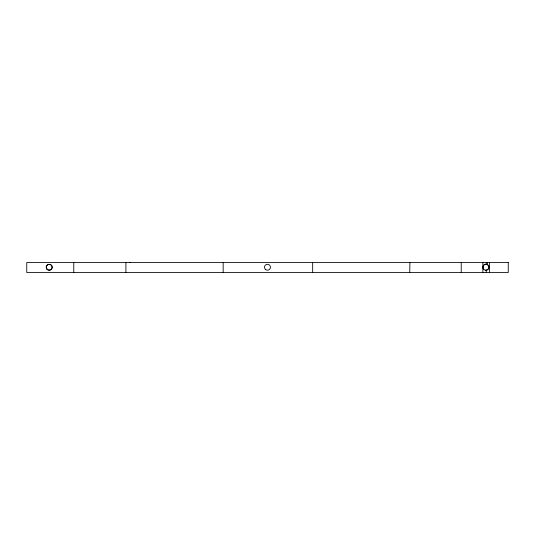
<?xml version="1.0" encoding="UTF-8"?>
<svg xmlns="http://www.w3.org/2000/svg" width="535" height="535" viewBox="0 0 535 535"><rect width="100%" height="100%" fill="white"/><g stroke="black" fill="none" stroke-linecap="round" stroke-linejoin="round"><path stroke-width="0.8" d="M409.382 262.498L409.917 262.498L409.736 272.502M125.912 272.502L125.912 262.498L126.334 262.498M129.778 262.498L130.266 262.498M485.619 270.182L485.9 270.195A3.083 3.016 -90 0 0 487.505 269.727M489.579 262.498L489.579 272.502M487.505 262.498L487.505 264.725A3.083 3.016 -90 0 0 485.9 264.257L485.619 264.263A2.983 2.969 90 0 0 483.667 265.266A2.963 2.956 -14.3 0 0 483.66 269.179M486.248 262.498L486.248 264.27M486.248 270.175L486.248 272.502M482.858 262.498L482.858 272.502M461.223 262.498L461.23 272.502M312.661 262.498L312.661 272.502M223.162 262.498L223.162 272.502M73.776 262.498L73.77 272.502M487.519 264.698A2.929 2.882 -43 0 1 487.499 269.714M508.25 262.498L26.75 262.498L26.75 272.502L508.25 272.502L508.25 262.498M488.468 268.757A2.989 2.976 -90 0 0 485.92 264.25A2.989 2.976 -90 0 0 483.312 268.717A2.989 2.976 -90 0 0 488.468 268.757M265.755 269.653A2.969 2.969 0 0 0 270.422 267.487A2.969 2.969 0 0 0 266.223 264.531A2.969 2.969 0 0 0 265.755 269.653M46.953 269.118A2.963 2.936 19 0 0 52.002 268.222A2.963 2.936 19 0 0 48.672 264.33A2.963 2.936 19 0 0 46.953 269.118A2.956 2.876 18.9 0 0 51.995 268.209A2.956 2.876 18.9 0 0 48.645 264.384A2.956 2.876 18.9 0 0 46.98 269.078"/></g></svg>
